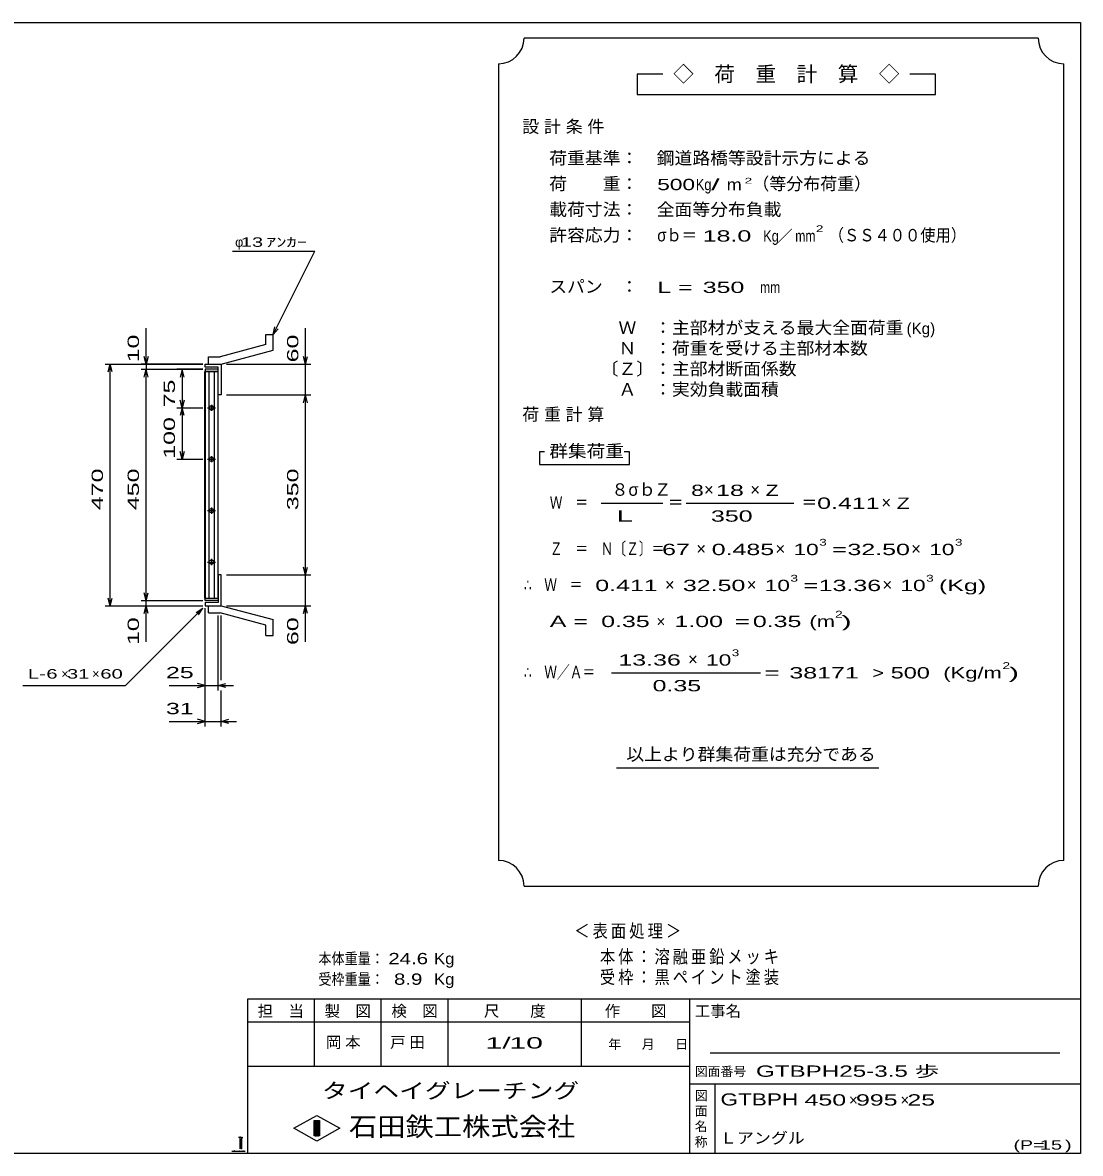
# Model space of a CAD drawing. Units: millimetres, scale not verified. Extents: x -1820 to 1731, y -1282 to 1054.
# Drawn here: x -326 to 1731, y -1146 to 1054 of the extents above; entities that cross this region are included whole.
import ezdxf
from ezdxf.enums import TextEntityAlignment as Align

# ---------------------------------------------------------------- set-up
doc = ezdxf.new("R2010")
doc.units = ezdxf.units.MM
doc.header["$LTSCALE"] = 10
for name, color, linetype, lineweight in [('0_2', 150, 'Continuous', 25), ('16', 3, 'Continuous', 25), ('19', 6, 'Continuous', 25), ('22', 4, 'Continuous', 25), ('24', 2, 'Continuous', 25)]:
    doc.layers.add(name, color=color, linetype=linetype, lineweight=lineweight)
doc.styles.add('ベクトル', font='')
doc.styles.get('ベクトル').set_extended_font_data('ベクトル')

msp = doc.modelspace()

# ---------------------------------------------------------------- linework, layer by layer
at = {"layer": '0_2'}
for p, q in [((-1729, 1053.5), (1731, 1053.5)), ((1731, 1053.5), (1731, -1146.5)), ((1731, -846.5), (111, -846.5)), ((111, -846.5), (111, -1146.5)), ((241, -846.5), (241, -976.5)), ((371, -976.5), (371, -846.5)), ((501, -846.5), (501, -976.5)), ((761, -976.5), (761, -846.5)), ((971, -846.5), (971, -1146.5)), ((971, -891.5), (111, -891.5)), ((1691, -951.5), (1011, -951.5)), ((111, -976.5), (971, -976.5)), ((971, -1011.5), (1731, -1011.5)), ((1021, -1146.5), (1021, -1011.5)), ((201, -1097.5), (246, -1072.5)), ((246, -1072.5), (291, -1097.5)), ((246, -1122.5), (201, -1097.5)), ((241, -1082.5), (251, -1082.5)), ((241, -1112.5), (241, -1082.5)), ((241, -1082.5), (243, -1082.5)), ((243, -1082.5), (243, -1112.5)), ((245, -1112.5), (245, -1082.5)), ((245, -1082.5), (247, -1082.5)), ((291, -1097.5), (246, -1122.5)), ((247, -1082.5), (247, -1112.5)), ((249, -1112.5), (249, -1082.5)), ((249, -1082.5), (251, -1082.5)), ((251, -1082.5), (251, -1112.5)), ((251, -1082.5), (251, -1112.5)), ((251, -1112.5), (241, -1112.5)), ((243, -1112.5), (245, -1112.5)), ((247, -1112.5), (249, -1112.5)), ((1731, -1146.5), (-1729, -1146.5))]:
    msp.add_line(p, q, dxfattribs=at)
at = {"layer": '16'}
for p, q in [((28.3, -66.5), (28.3, 374.5)), ((28.3, 374.5), (29, 374.5)), ((54, 379), (29, 379)), ((29, 379), (29, 374.5)), ((29, 374.5), (54, 374.5)), ((29, 374.5), (29, -66.5)), ((54, 374.5), (29, 374.5)), ((36, 374.5), (36, -66.5)), ((47, -66.5), (47, 374.5)), ((54, 374.5), (54, 379)), ((54, -66.5), (54, 374.5)), ((41, 310), (41, 298)), ((33, 304), (49, 304)), ((43, 307), (39, 307)), ((39, 301), (43, 301)), ((33, 204), (49, 204)), ((43, 207), (39, 207)), ((39, 201), (43, 201)), ((41, 210), (41, 198)), ((41, 110), (41, 98)), ((33, 104), (49, 104)), ((43, 107), (39, 107)), ((39, 101), (43, 101)), ((33, 4), (49, 4)), ((43, 7), (39, 7)), ((39, 1), (43, 1)), ((41, 10), (41, -2)), ((29, -66.5), (28.3, -66.5)), ((29, -66.5), (54, -66.5)), ((29, -71), (29, -66.5)), ((29, -66.5), (54, -66.5)), ((54, -71), (29, -71)), ((54, -66.5), (54, -71))]:
    msp.add_line(p, q, dxfattribs=at)
at = {"layer": '16', "color": 4}
for p, q in [((96.8, -1115.5), (93.8, -1115.5)), ((96.8, -1115.5), (95.3, -1115.1)), ((95.3, -1115.9), (96.8, -1115.5)), ((96.8, -1119), (96.8, -1115)), ((96.8, -1115.5), (99.3, -1115.5)), ((96.8, -1119.5), (99.3, -1119.5)), ((96.8, -1137.5), (96.8, -1119.5)), ((97.8, -1120.4), (96.8, -1121)), ((96.8, -1121), (97.8, -1121.6)), ((97.8, -1119.5), (97.8, -1120.4)), ((97.8, -1121.6), (97.8, -1123.4)), ((99.3, -1119.5), (98.3, -1120.1)), ((98.3, -1120.1), (98.3, -1121.9)), ((98.3, -1121.9), (99.3, -1122.5)), ((99.3, -1115), (99.3, -1119)), ((99.3, -1115.5), (100.8, -1115.1)), ((100.8, -1115.9), (99.3, -1115.5)), ((99.3, -1115.5), (102.3, -1115.5)), ((99.3, -1119.5), (99.3, -1137.5)), ((106.3, -1143), (80.8, -1143)), ((97.8, -1123.4), (96.8, -1124)), ((96.8, -1124), (97.8, -1124.6)), ((97.8, -1126.4), (96.8, -1127)), ((96.8, -1127), (97.8, -1127.6)), ((97.8, -1129.4), (96.8, -1130)), ((96.8, -1130), (97.8, -1130.6)), ((97.8, -1132.4), (96.8, -1133)), ((96.8, -1133), (97.8, -1133.6)), ((97.8, -1135.4), (96.8, -1136)), ((96.8, -1136), (97.8, -1136.6)), ((97.8, -1124.6), (97.8, -1126.4)), ((97.8, -1127.6), (97.8, -1129.4)), ((97.8, -1130.6), (97.8, -1132.4)), ((97.8, -1133.6), (97.8, -1135.4)), ((97.8, -1136.6), (97.8, -1137.5)), ((99.3, -1122.5), (98.3, -1123.1)), ((98.3, -1123.1), (98.3, -1124.9)), ((98.3, -1124.9), (99.3, -1125.5)), ((99.3, -1125.5), (98.3, -1126.1)), ((98.3, -1126.1), (98.3, -1127.9)), ((98.3, -1127.9), (99.3, -1128.5)), ((99.3, -1128.5), (98.3, -1129.1)), ((98.3, -1129.1), (98.3, -1130.9)), ((98.3, -1130.9), (99.3, -1131.5)), ((99.3, -1131.5), (98.3, -1132.1)), ((98.3, -1132.1), (98.3, -1133.9)), ((98.3, -1133.9), (99.3, -1134.5)), ((99.3, -1134.5), (98.3, -1135.1)), ((98.3, -1135.1), (98.3, -1136.9)), ((98.3, -1136.9), (99.3, -1137.5))]:
    msp.add_line(p, q, dxfattribs=at)
at = {"layer": '16'}
for centre, radius, start, end in [((41, 304), 4, 46.6, 133.4), ((39, 304), 3, 90, 270), ((41, 304), 4, 226.6, 313.4), ((43, 304), 3, 270, 90), ((39, 204), 3, 90, 270), ((41, 204), 4, 46.6, 133.4), ((41, 204), 4, 226.6, 313.4), ((43, 204), 3, 270, 90), ((39, 104), 3, 90, 270), ((41, 104), 4, 46.6, 133.4), ((41, 104), 4, 226.6, 313.4), ((43, 104), 3, 270, 90), ((39, 4), 3, 90, 270), ((41, 4), 4, 46.6, 133.4), ((41, 4), 4, 226.6, 313.4), ((43, 4), 3, 270, 90)]:
    msp.add_arc(centre, radius, start, end, dxfattribs=at)
at = {"layer": '19'}
for p, q in [((147, 447), (161, 447)), ((147, 427), (147, 447)), ((161, 416), (161, 447)), ((147, 427), (58, 403)), ((35, 403), (58, 403)), ((35, 389), (35, 403)), ((60, 389), (161, 416)), ((29, 383), (29, 389)), ((29, 389), (59, 389)), ((54, 383), (29, 383)), ((35, 389), (60, 389)), ((54, 329), (54, 383)), ((59, 389), (60, 388)), ((60, 388), (60, 329)), ((60, 329), (54, 329)), ((60, -21), (54, -21)), ((54, -21), (54, -75)), ((60, -80), (60, -21)), ((29, -75), (29, -81)), ((54, -75), (29, -75)), ((29, -81), (59, -81)), ((35, -81), (60, -81)), ((35, -95), (35, -81)), ((59, -81), (60, -80)), ((60, -81), (161, -108)), ((35, -95), (58, -95)), ((147, -119), (58, -95)), ((161, -139), (161, -108)), ((147, -139), (147, -119)), ((147, -139), (161, -139))]:
    msp.add_line(p, q, dxfattribs=at)
at = {"layer": '22'}
for p, q in [((82, 609), (242, 609)), ((161, 447), (242, 609)), ((-86, 389), (-86, 459)), ((161, 447), (164, 461.6)), ((161, 447), (171, 458)), ((224, 389), (224, 459)), ((-86, 389), (-90, 404)), ((-82, 404), (-86, 389)), ((224, 389), (220, 404)), ((224, 389), (228, 404)), ((-166, 389), (24, 389)), ((-160, 374), (-156, 389)), ((-152, 374), (-156, 389)), ((-156, -81), (-156, 389)), ((24, 389), (-96, 389)), ((-96, 379), (24, 379)), ((-90, 364), (-86, 379)), ((-86, 389), (-86, 379)), ((-82, 364), (-86, 379)), ((-86, -71), (-86, 379)), ((24, 379), (-26, 379)), ((-16, 379), (-20, 364)), ((-12, 364), (-16, 379)), ((-16, 379), (-16, 304)), ((70, 389), (234, 389)), ((224, 329), (224, 389)), ((-16, 304), (-20, 319)), ((-12, 319), (-16, 304)), ((70, 329), (234, 329)), ((220, 314), (224, 329)), ((228, 314), (224, 329)), ((224, -21), (224, 329)), ((-26, 304), (24, 304)), ((-16, 304), (-20, 289)), ((-12, 289), (-16, 304)), ((-16, 304), (-16, 204)), ((-26, 204), (24, 204)), ((-16, 204), (-20, 219)), ((-12, 219), (-16, 204)), ((70, -21), (234, -21)), ((224, -21), (220, -6)), ((224, -21), (228, -6)), ((224, -81), (224, -21)), ((-156, -81), (-160, -66)), ((-156, -81), (-152, -66)), ((-86, -71), (-90, -56)), ((-86, -71), (-82, -56)), ((-166, -81), (24, -81)), ((-126, -236), (24, -86)), ((-96, -71), (24, -71)), ((-96, -81), (24, -81)), ((-90, -96), (-86, -81)), ((-86, -81), (-86, -71)), ((-82, -96), (-86, -81)), ((-86, -151), (-86, -81)), ((11, -94), (24, -86)), ((16, -99), (24, -86)), ((29, -246), (29, -86)), ((29, -316), (29, -86)), ((70, -81), (234, -81)), ((220, -96), (224, -81)), ((228, -96), (224, -81)), ((224, -151), (224, -81)), ((54, -246), (54, -100)), ((60, -226), (60, -100)), ((-326, -236), (-126, -236)), ((-41, -236), (29, -236)), ((29, -236), (14, -232)), ((14, -240), (29, -236)), ((29, -236), (54, -236)), ((54, -236), (69, -232)), ((69, -240), (54, -236)), ((54, -236), (84, -236)), ((60, -316), (60, -246)), ((-41, -306), (29, -306)), ((29, -306), (14, -302)), ((14, -310), (29, -306)), ((29, -306), (60, -306)), ((60, -306), (75, -302)), ((75, -310), (60, -306)), ((60, -306), (90, -306))]:
    msp.add_line(p, q, dxfattribs=at)
at = {"layer": '24', "color": 4}
for p, q in [((1649, 1023.5), (649, 1023.5)), ((599, 973.5), (599, -576.5)), ((1699, -576.5), (1699, 973.5)), ((919, 953.5), (869, 953.5)), ((869, 953.5), (869, 913.5)), ((1449, 953.5), (1399, 953.5)), ((1449, 913.5), (1449, 953.5)), ((869, 913.5), (1449, 913.5)), ((689, 218.5), (679, 218.5)), ((679, 218.5), (679, 193.5)), ((854, 218.5), (844, 218.5)), ((854, 193.5), (854, 218.5)), ((679, 193.5), (854, 193.5)), ((799, 118.5), (919, 118.5)), ((964, 118.5), (1174, 118.5)), ((819, -211.5), (1109, -211.5)), ((829, -396.5), (1339, -396.5)), ((649, -626.5), (1649, -626.5))]:
    msp.add_line(p, q, dxfattribs=at)
for centre, start, end in [((599, 1023.5), 270, 0), ((1699, 1023.5), 180, 270), ((599, -626.5), 0, 90), ((1699, -626.5), 90, 180)]:
    msp.add_arc(centre, 50, start, end, dxfattribs=at)

# ---------------------------------------------------------------- texts
at = {"layer": '0_2', "style": 'ベクトル'}
for s, height, p in [('担\u3000当', 21.99, (131, -869.5)), ('製\u3000図', 21.99, (261, -869.5)), ('検\u3000図', 21.99, (391, -869.5)), ('尺\u3000\u3000度', 21.99, (571, -869.5)), ('作\u3000\u3000図', 21.99, (806, -869.5)), ('工事名', 21.99, (981, -869.5)), ('年', 18.3, (813, -934)), ('月', 18.3, (878, -934)), ('日', 18.3, (943, -934)), ('図面番号', 18.33, (981, -987)), ('図', 18.3, (981, -1034)), ('面', 18.3, (981, -1064)), ('名', 18.3, (981, -1094)), ('称', 18.3, (981, -1124))]:
    msp.add_text(s, height=height, dxfattribs=at).set_placement(p, align=Align.MIDDLE_LEFT)
at = {"layer": '0_2', "color": 222, "style": 'ベクトル'}
for s, height, width, p in [('タイヘイグレーチング', 29.33, 1.25, (256, -1024.5)), ('石田鉄工株式会社', 36.66, 1.1, (308.5, -1094.5))]:
    msp.add_text(s, height=height, dxfattribs=dict(at, width=width)).set_placement(p, align=Align.MIDDLE_LEFT)
at = {"layer": '16', "color": 2, "style": 'ベクトル'}
for s, height, width, p in [(' 5 ', 1.83, 1.6, (95, -1113.8)), ('主部材ノンスリップ部詳細', 1.833, 0.8, (81.8, -1141.2))]:
    msp.add_text(s, height=height, dxfattribs=dict(at, width=width)).set_placement(p, align=Align.MIDDLE_LEFT)
at = {"layer": '22', "color": 2, "style": 'ベクトル'}
for s, height, p in [('φ', 18.3, (87, 626.5)), ('×', 18.3, (-251, -213.5)), ('×', 18.3, (-191, -213.5)), ('×', 22, (1281, -1042.5)), ('×', 22, (1381, -1042.5))]:
    msp.add_text(s, height=height, dxfattribs=at).set_placement(p, align=Align.MIDDLE_LEFT)
for s, height, width, p in [(' 13 ', 18.33, 1.6, (87, 626.5)), ('ｱﾝｶｰ', 18.33, 1.6, (147, 626.5)), ('L-', 18.33, 1.6, (-316, -213.5)), (' 6 ', 18.33, 1.6, (-291, -213.5)), (' 31 ', 18.33, 1.6, (-251, -213.5)), (' 60 ', 18.33, 1.6, (-186, -213.5)), (' 25 ', 21.99, 1.65, (-61, -211)), (' 31 ', 21.99, 1.65, (-61, -281)), ('本体重量：', 21.99, 0.85, (249, -767.5)), (' 24.6', 21.99, 1.35, (374, -767.5)), ('Kg', 21.99, 1.1, (474, -767.5)), ('受枠重量：', 21.99, 0.85, (249, -807.5)), ('  8.9', 21.99, 1.35, (374, -807.5)), ('Kg', 21.99, 1.1, (474, -807.5)), ('1/', 21.99, 2, (574, -931.5)), (' 10 ', 21.99, 2, (604, -931.5)), ('GTBPH25-3.5 歩     ', 21.99, 1.6, (1100, -986.5)), ('GTBPH', 23.46, 1.4, (1031, -1041.5)), (' 450 ', 21.99, 1.65, (1181, -1042.5)), (' 995 ', 21.99, 1.65, (1281, -1042.5)), (' 25 ', 21.99, 1.65, (1381, -1042.5)), ('Ｌアングル', 21.99, 1.1, (1030, -1116.5)), ('(P=', 18.33, 1.55, (1601, -1130)), (' 15 ', 18.33, 1.6, (1641, -1130)), (')', 18.3, 1.6, (1701, -1130))]:
    msp.add_text(s, height=height, dxfattribs=dict(at, width=width)).set_placement(p, align=Align.MIDDLE_LEFT)
at = {"layer": '22', "color": 2, "style": 'ベクトル', "width": 1.65}
for s, p in [(' 10 ', (-111, 379)), (' 60 ', (199, 379)), (' 75 ', (-41, 291.5)), (' 100 ', (-41, 191.5)), (' 470 ', (-181, 91.5)), (' 450 ', (-111, 91.5)), (' 350 ', (199, 91.5)), (' 10 ', (-111, -171)), (' 60 ', (199, -171))]:
    msp.add_text(s, height=21.99, rotation=90, dxfattribs=at).set_placement(p, align=Align.MIDDLE_LEFT)
at = {"layer": '22', "color": 2, "attachment_point": 4, "style": 'ベクトル'}
for s, insert, char_height in [('\\T1.2;\\W0.85;＜表面処理＞', (746.5, -715), 25.66), ('\\T1.19;\\W0.85;本体：溶融亜鉛メッキ', (796.5, -765), 25.66), ('\\T1.19;\\W0.85;受枠：黒ペイント塗装', (796.5, -805), 25.66), ('\\T1.25;岡本\u3000', (263.5, -931.5), 21.99), ('\\T1.25;戸田\u3000', (388.5, -931.5), 21.99)]:
    msp.add_mtext(s, dxfattribs=dict(at, insert=insert, char_height=char_height))
at = {"layer": '24', "style": 'ベクトル'}
for s, height, p in [('◇\u3000荷\u3000重\u3000計\u3000算\u3000◇', 29.33, (939, 953.5)), ('（等分布荷重）', 24.19, (1093, 740)), ('／', 22, (1141.5, 638.5)), ('(Kg)', 21.99, (1393, 458.5)), ('８', 24.2, (819, 145)), ('σｂ', 24.19, (852, 145)), ('Ｚ', 24.2, (902, 145)), ('×', 24.2, (999, 145)), ('×', 24.2, (1089, 145)), ('×', 24.2, (1344, 120)), ('×', 24.2, (984, 30)), ('×', 24.2, (1138, 30)), ('×', 24.2, (1402, 30)), ('×', 24.2, (923, -40)), ('×', 24.2, (1082, -40)), ('×', 24.2, (1346, -40)), ('×', 22, (906.5, -111.5)), ('×', 24.2, (968, -185))]:
    msp.add_text(s, height=height, dxfattribs=at).set_placement(p, align=Align.MIDDLE_LEFT)
for s, height, width, p in [('荷重基準：\u3000', 24.19, 1.05, (698, 790)), ('鋼道路橋等設計示方による', 24.19, 1.05, (907, 790)), ('荷\u3000\u3000重：\u3000', 24.19, 1.05, (698, 740)), ('500', 21.99, 1.5, (908, 738.5)), ('Kg', 21.99, 0.85, (983, 738.5)), ('/', 22, 2, (1013, 738.5)), ('2', 11, 1.8, (1078, 746)), ('m', 22, 1.2, (1043, 738.5)), ('載荷寸法：\u3000', 24.19, 1.05, (698, 690)), ('全面等分布負載', 24.19, 1.05, (907, 690)), ('許容応力：\u3000', 24.19, 1.05, (698, 640)), ('σｂ＝', 24.19, 0.9, (908, 640)), (' 18.0', 21.99, 1.65, (983, 638.5)), ('Kg', 21.99, 0.85, (1114, 638.5)), ('mm', 21.99, 0.8, (1176.5, 638.5)), ('2', 13.2, 1.5, (1216.5, 652.5)), ('（ＳＳ４００使用）', 24.19, 0.9, (1241.5, 640)), ('スパン\u3000：\u3000', 24.19, 1.05, (698, 540)), ('L =', 21.99, 1.65, (908, 538.5)), (' 350 ', 21.99, 1.65, (983, 538.5)), ('mm', 21.99, 0.8, (1108, 538.5)), ('\u3000Ｗ\u3000：主部材が支える最大全面荷重', 24.19, 1.05, (798, 460)), ('\u3000Ｎ\u3000：荷重を受ける主部材本数', 24.19, 1.05, (798, 420)), ('〔Ｚ〕：主部材断面係数', 24.19, 1.05, (798, 380)), ('\u3000Ａ\u3000：実効負載面積', 24.19, 1.05, (798, 340)), ('群集荷重', 24.19, 1.1, (698, 220)), ('8', 22, 1.5, (974, 143.5)), (' 18 ', 21.99, 1.65, (1009, 143.5)), ('Z', 22, 1.4, (1119, 143.5)), ('Ｗ\u3000＝', 24.19, 0.75, (699, 120)), ('＝', 24.2, 0.9, (929, 120)), ('＝', 24.2, 0.9, (1189, 120)), ('0.411', 21.99, 1.65, (1219, 118.5)), ('Z', 22, 1.4, (1374, 118.5)), (' 350 ', 21.99, 1.65, (999, 93.5)), ('Ｚ\u3000＝\u3000Ｎ〔Ｚ〕＝', 24.19, 0.75, (699, 30)), ('3', 13.2, 1.5, (1223, 42.5)), ('3', 13.2, 1.5, (1487, 42.5)), (' 67 ', 21.99, 1.65, (904, 28.5)), ('0.485', 21.99, 1.65, (1014, 28.5)), ('10', 21.99, 1.5, (1173, 28.5)), ('=', 22, 1.7, (1248, 28.5)), ('32.50', 21.99, 1.65, (1278, 28.5)), ('10', 21.99, 1.5, (1437, 28.5)), ('3', 13.2, 1.5, (1167, -27.5)), ('3', 13.2, 1.5, (1431, -27.5)), ('∴\u3000Ｗ\u3000＝', 24.19, 0.75, (649, -40)), (' 0.411', 21.99, 1.65, (774, -41.5)), ('32.50', 21.99, 1.65, (958, -41.5)), ('10', 21.99, 1.5, (1117, -41.5)), ('=', 22, 1.7, (1192, -41.5)), ('13.36', 21.99, 1.65, (1222, -41.5)), ('10', 21.99, 1.5, (1381, -41.5)), ('(Kg)', 21.99, 1.65, (1456, -41.5)), ('A = ', 21.99, 1.65, (699, -111.5)), ('0.35', 21.99, 1.65, (799, -111.5)), ('1.00', 21.99, 1.65, (941.5, -111.5)), ('=', 22, 1.7, (1059, -111.5)), ('0.35', 21.99, 1.65, (1094, -111.5)), ('(m', 21.99, 1.45, (1204, -111.5)), ('2', 13.2, 1.5, (1254, -97.5)), (')', 22, 2, (1266.5, -111.5)), (' 13.36', 21.99, 1.65, (819, -186.5)), ('10', 21.99, 1.5, (1003, -186.5)), ('3', 13.2, 1.5, (1053, -172.5)), ('∴\u3000Ｗ／Ａ＝', 24.19, 0.75, (649, -210)), ('2', 13.2, 1.5, (1579.5, -197.5)), ('=', 22, 1.7, (1116.5, -211.5)), (' 38171 ', 21.99, 1.65, (1151.5, -211.5)), ('>', 22, 1.3, (1326.5, -211.5)), (' 500 ', 21.99, 1.55, (1349.5, -211.5)), ('(Kg/m', 21.99, 1.45, (1464.5, -211.5)), (')', 22, 2, (1592, -211.5)), ('0.35', 21.99, 1.65, (899, -236.5)), ('以上より群集荷重は充分である', 24.19, 1.05, (848, -370))]:
    msp.add_text(s, height=height, dxfattribs=dict(at, width=width)).set_placement(p, align=Align.MIDDLE_LEFT)
at = {"layer": '24', "attachment_point": 4, "style": 'ベクトル'}
for s, insert, char_height in [('\\T1.28;設計条件', (645.5, 850), 24.19), ('\\T1.28;荷重計算', (645.5, 290), 24.19), ('\\T1.5;\\W2;\\~L\\~', (804, 93.5), 21.99)]:
    msp.add_mtext(s, dxfattribs=dict(at, insert=insert, char_height=char_height))

doc.saveas('drawing.dxf')
